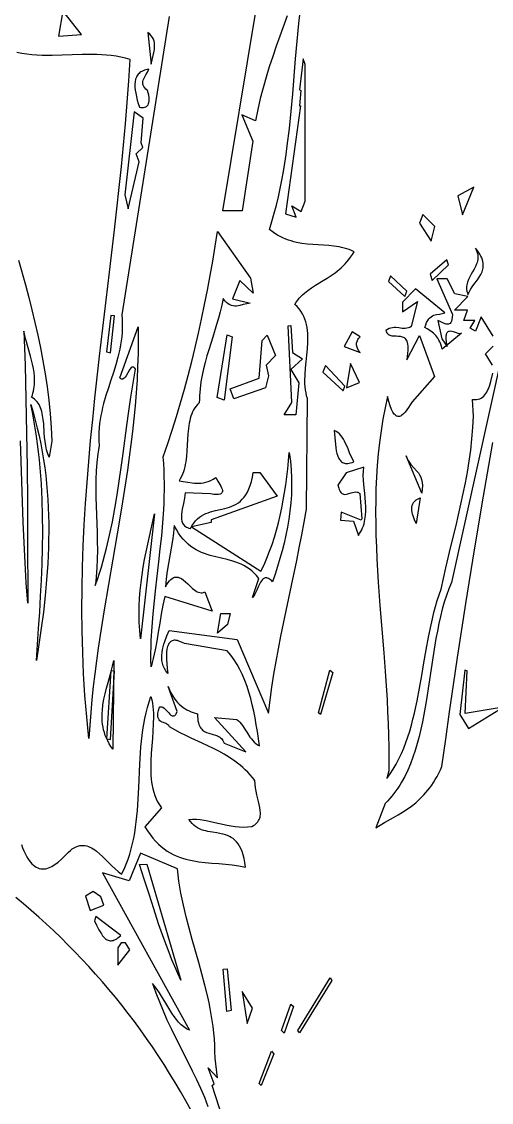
# Model space of a CAD drawing. Header units: metres. Extents: x 0 to 50, y -0.1 to 49.9.
# Drawn here: x 25.91 to 33.21, y 18.32 to 35.11 of the extents above; entities that cross this region are included whole.
import ezdxf

# ---------------------------------------------------------------- set-up
doc = ezdxf.new("R2010")
doc.units = ezdxf.units.M

msp = doc.modelspace()

# ---------------------------------------------------------------- linework, layer by layer
for points in [[(25.905257, 22.327405), (25.92453, 22.276938), (25.944175, 22.230494), (25.964182, 22.187979), (25.984543, 22.149298), (26.005248, 22.114358), (26.026288, 22.083065), (26.047655, 22.055325), (26.069339, 22.031045), (26.091331, 22.01013), (26.113623, 21.992488), (26.136204, 21.978023), (26.159067, 21.966643), (26.182201, 21.958253), (26.205599, 21.952759), (26.22925, 21.950069), (26.253146, 21.950088), (26.277278, 21.952722), (26.301637, 21.957877), (26.326213, 21.96546), (26.350998, 21.975377), (26.375982, 21.987534), (26.401157, 22.001837), (26.426514, 22.018193), (26.477734, 22.056687), (26.529572, 22.102264), (26.581954, 22.154176), (26.634808, 22.211671), (26.634808, 22.211671), (26.665976, 22.238786), (26.696453, 22.261496), (26.726274, 22.279996), (26.755473, 22.294484), (26.784087, 22.305157), (26.812149, 22.312212), (26.839695, 22.315846), (26.86676, 22.316256), (26.893379, 22.313639), (26.919586, 22.308192), (26.945416, 22.300112), (26.970906, 22.289595), (26.996088, 22.27684), (27.020999, 22.262042), (27.045674, 22.245399), (27.070146, 22.227108), (27.118626, 22.186369), (27.166719, 22.141402), (27.26286, 22.045084), (27.311467, 21.996886), (27.360806, 21.950763), (27.411154, 21.908291), (27.462793, 21.871045), (27.462793, 21.871045), (27.500182, 21.946111), (27.533663, 22.022777), (27.563479, 22.100956), (27.58987, 22.18056), (27.613077, 22.261498), (27.633343, 22.343684), (27.650908, 22.427029), (27.666014, 22.511443), (27.678903, 22.596839), (27.689815, 22.683128), (27.698993, 22.770222), (27.706678, 22.858032), (27.718532, 23.035445), (27.72731, 23.21466), (27.743363, 23.575664), (27.754501, 23.756037), (27.761693, 23.845881), (27.770288, 23.935379), (27.780529, 24.024443), (27.792656, 24.112984), (27.806911, 24.200912), (27.823535, 24.288141), (27.842771, 24.374581), (27.864858, 24.460144), (27.89004, 24.544742), (27.918556, 24.628285), (27.918556, 24.628285), (27.930543, 24.578546), (27.939983, 24.527705), (27.947088, 24.475846), (27.952066, 24.423052), (27.955127, 24.369405), (27.95648, 24.314988), (27.954906, 24.204175), (27.94902, 24.091276), (27.9405, 23.976954), (27.922269, 23.746692), (27.915915, 23.632076), (27.913637, 23.518687), (27.914552, 23.46266), (27.917115, 23.407189), (27.921536, 23.352355), (27.928026, 23.298242), (27.936793, 23.244933), (27.948047, 23.192511), (27.961999, 23.141058), (27.978857, 23.090657), (27.998832, 23.041392), (28.022133, 22.993344), (28.048971, 22.946597), (28.079554, 22.901233), (27.823545, 22.604564), (27.823545, 22.604564), (27.863831, 22.541189), (27.905047, 22.482974), (27.947155, 22.429686), (27.990116, 22.38109), (28.033894, 22.336953), (28.07845, 22.297041), (28.123746, 22.261122), (28.169746, 22.228961), (28.21641, 22.200324), (28.263702, 22.174979), (28.311583, 22.152692), (28.360015, 22.133229), (28.408962, 22.116357), (28.458384, 22.101841), (28.508244, 22.089449), (28.558505, 22.078947), (28.609129, 22.070102), (28.660078, 22.062679), (28.762798, 22.051168), (28.866364, 22.042546), (28.970474, 22.034944), (29.074824, 22.026494), (29.179114, 22.015327), (29.28304, 21.999576), (29.334772, 21.989397), (29.3863, 21.977371), (29.3863, 21.977371), (29.377125, 22.048145), (29.365376, 22.112047), (29.35119, 22.169456), (29.334707, 22.220754), (29.316067, 22.266322), (29.295409, 22.306539), (29.272873, 22.341786), (29.248598, 22.372444), (29.222723, 22.398893), (29.195387, 22.421514), (29.166731, 22.440687), (29.136894, 22.456793), (29.106014, 22.470213), (29.074232, 22.481326), (29.041687, 22.490514), (29.008518, 22.498158), (28.940866, 22.510331), (28.872393, 22.520892), (28.804212, 22.532883), (28.770581, 22.540367), (28.737441, 22.54935), (28.704932, 22.560213), (28.673193, 22.573337), (28.642364, 22.589102), (28.612585, 22.607888), (28.583994, 22.630076), (28.556731, 22.656047), (28.530936, 22.686181), (28.506747, 22.720859), (28.506747, 22.720859), (28.565567, 22.723403), (28.624447, 22.721556), (28.683439, 22.715989), (28.742595, 22.707371), (28.801968, 22.696375), (28.861611, 22.68367), (28.981915, 22.655819), (29.103925, 22.629186), (29.1657, 22.618002), (29.22806, 22.609135), (29.291056, 22.603256), (29.35474, 22.601035), (29.419165, 22.603144), (29.484383, 22.610252), (29.484383, 22.610252), (29.508715, 22.623679), (29.530221, 22.637835), (29.549037, 22.652704), (29.565297, 22.668271), (29.579138, 22.684519), (29.590695, 22.701435), (29.600103, 22.719002), (29.607497, 22.737204), (29.613014, 22.756026), (29.616788, 22.775454), (29.618954, 22.79547), (29.619649, 22.81606), (29.617164, 22.858899), (29.610416, 22.903847), (29.600489, 22.95078), (29.588465, 22.999573), (29.562459, 23.102247), (29.550644, 23.155879), (29.541064, 23.210876), (29.534804, 23.267115), (29.532945, 23.32447), (29.532945, 23.32447), (29.49611, 23.36977), (29.458661, 23.412625), (29.42063, 23.453156), (29.382048, 23.491483), (29.342947, 23.527728), (29.303357, 23.562011), (29.263312, 23.594451), (29.222841, 23.625171), (29.140751, 23.681931), (29.057338, 23.733254), (28.972855, 23.780106), (28.887552, 23.823452), (28.801682, 23.864258), (28.715496, 23.903487), (28.543184, 23.981079), (28.457561, 24.021371), (28.372628, 24.063948), (28.288638, 24.109774), (28.205843, 24.159815), (28.205843, 24.159815), (28.195508, 24.176673), (28.182027, 24.190024), (28.166089, 24.200681), (28.148383, 24.209453), (28.110424, 24.224588), (28.091548, 24.232572), (28.07366, 24.241915), (28.057448, 24.253426), (28.043602, 24.267918), (28.032811, 24.2862), (28.025763, 24.309084), (28.023147, 24.33738), (28.025652, 24.371898), (28.033968, 24.41345), (28.048782, 24.462846), (28.048782, 24.462846), (28.057807, 24.467293), (28.066854, 24.469604), (28.07592, 24.46995), (28.085, 24.468501), (28.103182, 24.460905), (28.121364, 24.448185), (28.13951, 24.43171), (28.157582, 24.412848), (28.19336, 24.373436), (28.210992, 24.355625), (28.228404, 24.3409), (28.24556, 24.330632), (28.25403, 24.327597), (28.262422, 24.326189), (28.270732, 24.326579), (28.278954, 24.328938), (28.287085, 24.333438), (28.295119, 24.34025), (28.303053, 24.349544), (28.310881, 24.361492), (28.326203, 24.394033), (28.186128, 24.784973), (28.186128, 24.784973), (28.207095, 24.733176), (28.229393, 24.685871), (28.252948, 24.642816), (28.277686, 24.603766), (28.303535, 24.568475), (28.33042, 24.5367), (28.358268, 24.508197), (28.387006, 24.482721), (28.416559, 24.460028), (28.446855, 24.439873), (28.477819, 24.422012), (28.509379, 24.406201), (28.54146, 24.392194), (28.573989, 24.379749), (28.640097, 24.358563), (28.640097, 24.358563), (28.641333, 24.318881), (28.644327, 24.282977), (28.648978, 24.250638), (28.655186, 24.22165), (28.662853, 24.195801), (28.671878, 24.172876), (28.682162, 24.152662), (28.693605, 24.134947), (28.706107, 24.119516), (28.719568, 24.106158), (28.733889, 24.094657), (28.74897, 24.084801), (28.781012, 24.069171), (28.814897, 24.05756), (28.885004, 24.039573), (28.91963, 24.029784), (28.952907, 24.017188), (28.968791, 24.009305), (28.984037, 24.00008), (28.998548, 23.9893), (29.012223, 23.976752), (29.024962, 23.962223), (29.036666, 23.9455), (29.047235, 23.926368), (29.056568, 23.904615), (29.392793, 23.770873), (28.907896, 24.304098), (29.254762, 24.272059), (29.254762, 24.272059), (29.277463, 24.252683), (29.299046, 24.2302), (29.319723, 24.205103), (29.339705, 24.177884), (29.378424, 24.119052), (29.41689, 24.057644), (29.456789, 23.997604), (29.477802, 23.969328), (29.499807, 23.942871), (29.523012, 23.918727), (29.54763, 23.897388), (29.57387, 23.879347), (29.601944, 23.865096), (29.601944, 23.865096), (29.571039, 24.083295), (29.553888, 24.190188), (29.535252, 24.295316), (29.514868, 24.398456), (29.492472, 24.499388), (29.467798, 24.597889), (29.440584, 24.693738), (29.410565, 24.786714), (29.377477, 24.876596), (29.341056, 24.963161), (29.301037, 25.046188), (29.257158, 25.125456), (29.209153, 25.200744), (29.183521, 25.236826), (29.156758, 25.271829), (29.128833, 25.305727), (29.09971, 25.338491), (28.438027, 25.450271), (28.438027, 25.450271), (28.39135, 25.474264), (28.349337, 25.490708), (28.33004, 25.496132), (28.311862, 25.499709), (28.294787, 25.501453), (28.278799, 25.501376), (28.263884, 25.499492), (28.250024, 25.495815), (28.237205, 25.490357), (28.22541, 25.483134), (28.214625, 25.474157), (28.204832, 25.463441), (28.196017, 25.450998), (28.188164, 25.436843), (28.175281, 25.403449), (28.166058, 25.363365), (28.160367, 25.316699), (28.158085, 25.263559), (28.159085, 25.204052), (28.163242, 25.138287), (28.17043, 25.06637), (28.180524, 24.988409), (28.180524, 24.988409), (28.150944, 25.026543), (28.12749, 25.065585), (28.109729, 25.10544), (28.097226, 25.146014), (28.089549, 25.187211), (28.086263, 25.228937), (28.086935, 25.271095), (28.09113, 25.313592), (28.098416, 25.356332), (28.108359, 25.39922), (28.120524, 25.442162), (28.134479, 25.485061), (28.16602, 25.570355), (28.199513, 25.654341), (29.257959, 25.516131), (29.746752, 24.371718), (29.746752, 24.371718), (29.770586, 24.57412), (29.798126, 24.774997), (29.828945, 24.974546), (29.862611, 25.172965), (29.898696, 25.370454), (29.93677, 25.56721), (30.017169, 25.959317), (30.10037, 26.350872), (30.182939, 26.743462), (30.222912, 26.940641), (30.261439, 27.138673), (30.29809, 27.337758), (30.332435, 27.538092), (30.350276, 29.257843), (30.350276, 29.257843), (30.337221, 29.301541), (30.327005, 29.346226), (30.319388, 29.391813), (30.314132, 29.438216), (30.310996, 29.485349), (30.30974, 29.533126), (30.31191, 29.630269), (30.318725, 29.728958), (30.328266, 29.828505), (30.338616, 29.928222), (30.347855, 30.027423), (30.354067, 30.125419), (30.355438, 30.173751), (30.355332, 30.221523), (30.353511, 30.268651), (30.349734, 30.315049), (30.343761, 30.360629), (30.335353, 30.405307), (30.32427, 30.448997), (30.310272, 30.491612), (30.29312, 30.533066), (30.272573, 30.573275), (30.248392, 30.612151), (30.220337, 30.649609), (30.188169, 30.685563), (30.151647, 30.719926), (30.151647, 30.719926), (30.17452, 30.753349), (30.198276, 30.784629), (30.222865, 30.81393), (30.248237, 30.841416), (30.274342, 30.86725), (30.301131, 30.891596), (30.356561, 30.936476), (30.414127, 30.977364), (30.473431, 31.015568), (30.595662, 31.089155), (30.657791, 31.127153), (30.720065, 31.167698), (30.782085, 31.212099), (30.843453, 31.261661), (30.873769, 31.288787), (30.903771, 31.317694), (30.933412, 31.348546), (30.962641, 31.381505), (30.991407, 31.416736), (31.019663, 31.454402), (31.047357, 31.494667), (31.074439, 31.537693), (31.074439, 31.537693), (31.036199, 31.555068), (30.997637, 31.570212), (30.958767, 31.583308), (30.919602, 31.594535), (30.880156, 31.604073), (30.840444, 31.612104), (30.760273, 31.624365), (30.679197, 31.632761), (30.597327, 31.638736), (30.431643, 31.649198), (30.348047, 31.656573), (30.264095, 31.667303), (30.179896, 31.682832), (30.137739, 31.692847), (30.09556, 31.704603), (30.053375, 31.71828), (30.011197, 31.73406), (29.969039, 31.752122), (29.926915, 31.772648), (29.884839, 31.795816), (29.842825, 31.821809), (29.800885, 31.850807), (29.759035, 31.882989), (29.759035, 31.882989), (29.798289, 32.008429), (29.834512, 32.134991), (29.867879, 32.262613), (29.898561, 32.391236), (29.926732, 32.5208), (29.952565, 32.651244), (29.976231, 32.782509), (29.997905, 32.914533), (30.017758, 33.047258), (30.035964, 33.180622), (30.068125, 33.449028), (30.09577, 33.71927), (30.120281, 33.990867), (30.165431, 34.536199), (30.188835, 34.808971), (30.214634, 35.081171), (30.244211, 35.352319)], [(26.54681, 35.278581), (26.48325, 34.886118), (26.841398, 34.913404), (26.54681, 35.278581)], [(30.035161, 35.199707), (29.919981, 34.886023), (29.863818, 34.728327), (29.809236, 34.569554), (29.75671, 34.40932), (29.706712, 34.247244), (29.659716, 34.082943), (29.616196, 33.916036), (29.576624, 33.74614), (29.541475, 33.572872), (29.329655, 33.663559), (29.498677, 33.256299), (29.33666, 32.17237), (29.032847, 32.17237), (29.545204, 35.268492)], [(28.198456, 35.19148), (27.463592, 30.559812), (27.463592, 30.559812), (27.469558, 30.488736), (27.47236, 30.419085), (27.472207, 30.350765), (27.469304, 30.283684), (27.463859, 30.217746), (27.45608, 30.152859), (27.446174, 30.088928), (27.434348, 30.025861), (27.420809, 29.963563), (27.405765, 29.901941), (27.37199, 29.78035), (27.334682, 29.660338), (27.295498, 29.541157), (27.256096, 29.422057), (27.218136, 29.302288), (27.183275, 29.181103), (27.167525, 29.119745), (27.153171, 29.057751), (27.140422, 28.995028), (27.129484, 28.931483), (27.120564, 28.867022), (27.11387, 28.801551), (27.10961, 28.734976), (27.10799, 28.667204), (27.109217, 28.598141), (27.113499, 28.527694), (27.113499, 28.527694), (27.102344, 28.462598), (27.09281, 28.397116), (27.078196, 28.265075), (27.068839, 28.131731), (27.063918, 27.997248), (27.062613, 27.861786), (27.064106, 27.725507), (27.072202, 27.451147), (27.081648, 27.175462), (27.084828, 27.037528), (27.085886, 26.899747), (27.084003, 26.762282), (27.078358, 26.625294), (27.068132, 26.488946), (27.061045, 26.421062), (27.052506, 26.353399), (27.052506, 26.353399), (27.0859, 26.447444), (27.117554, 26.542648), (27.147553, 26.638964), (27.175981, 26.736349), (27.202923, 26.834758), (27.228464, 26.934146), (27.27568, 27.135682), (27.318305, 27.3406), (27.357016, 27.548542), (27.392489, 27.759151), (27.425402, 27.97207), (27.456431, 28.186943), (27.486252, 28.403413), (27.544979, 28.839711), (27.575239, 29.058826), (27.606998, 29.27811), (27.640933, 29.497204), (27.67772, 29.715751), (27.67772, 29.715751), (27.668635, 29.727316), (27.659875, 29.735984), (27.651416, 29.741942), (27.643236, 29.745379), (27.635312, 29.74648), (27.627619, 29.745434), (27.620136, 29.742428), (27.61284, 29.737648), (27.598712, 29.723517), (27.585051, 29.70454), (27.558392, 29.658033), (27.531383, 29.610109), (27.517285, 29.589359), (27.502545, 29.572747), (27.486979, 29.561771), (27.478828, 29.558864), (27.470401, 29.557928), (27.461674, 29.559149), (27.452626, 29.562715), (27.443232, 29.568813), (27.433469, 29.577631), (27.719908, 30.369599), (27.719908, 30.369599), (27.721016, 30.162998), (27.718158, 29.957474), (27.711569, 29.752963), (27.701485, 29.5494), (27.68814, 29.346723), (27.67177, 29.144866), (27.652611, 28.943766), (27.630897, 28.74336), (27.606865, 28.543582), (27.58075, 28.34437), (27.552786, 28.14566), (27.52321, 27.947386), (27.460162, 27.551896), (27.393489, 27.157388), (27.256797, 26.369273), (27.190545, 25.974643), (27.1282, 25.578949), (27.099081, 25.380544), (27.071645, 25.181681), (27.046128, 24.982296), (27.022763, 24.782326), (27.001788, 24.581706), (26.983438, 24.380373), (26.967947, 24.178262), (26.955551, 23.97531), (26.955551, 23.97531), (26.937276, 24.143642), (26.920801, 24.311682), (26.906083, 24.479439), (26.893078, 24.646921), (26.881742, 24.814138), (26.872032, 24.981098), (26.863904, 25.14781), (26.857313, 25.314282), (26.848571, 25.646544), (26.845457, 25.977951), (26.84762, 26.308575), (26.854711, 26.638485), (26.86638, 26.967751), (26.882276, 27.296441), (26.902051, 27.624627), (26.925354, 27.952378), (26.951836, 28.279763), (26.981146, 28.606852), (27.012935, 28.933714), (27.046852, 29.26042), (27.082549, 29.587039), (27.119675, 29.913641), (27.196814, 30.567072), (27.275472, 31.22127), (27.35285, 31.876793), (27.390184, 32.205226), (27.426148, 32.534198), (27.460393, 32.863781), (27.492568, 33.194043), (27.522324, 33.525054), (27.549311, 33.856885), (27.573179, 34.189604), (27.593579, 34.523281), (27.593579, 34.523281), (27.521548, 34.543832), (27.44887, 34.560608), (27.37558, 34.573944), (27.301711, 34.584172), (27.227298, 34.591626), (27.152374, 34.59664), (27.076974, 34.599546), (27.001133, 34.600679), (26.848262, 34.598956), (26.694034, 34.594139), (26.538723, 34.588894), (26.382602, 34.58589), (26.304324, 34.586061), (26.225946, 34.587792), (26.147502, 34.591417), (26.069027, 34.597269), (25.990555, 34.605682), (25.91212, 34.616988), (25.833756, 34.631521)], [(27.869657, 34.940198), (27.919306, 34.452885), (27.919306, 34.452885), (27.954354, 34.587575), (27.9681, 34.653878), (27.972614, 34.686389), (27.975015, 34.718328), (27.9749, 34.749586), (27.971863, 34.780054), (27.965502, 34.809624), (27.95541, 34.838188), (27.941184, 34.865635), (27.922419, 34.891859), (27.898712, 34.916749), (27.869657, 34.940198)], [(30.283517, 34.536246), (30.225039, 34.051574), (30.248635, 34.042927), (30.228389, 33.803775), (30.242834, 33.803323), (30.009848, 32.127335), (30.172797, 32.073868), (30.107076, 32.250307), (30.252928, 32.161193), (30.312542, 32.321236), (30.312542, 34.44596), (30.283517, 34.536246)], [(27.884318, 34.37095), (27.884318, 34.37095), (27.859629, 34.366942), (27.836655, 34.361748), (27.815357, 34.355392), (27.795691, 34.347901), (27.777618, 34.339301), (27.761095, 34.329616), (27.746081, 34.318871), (27.732535, 34.307094), (27.720414, 34.294308), (27.709678, 34.280539), (27.700286, 34.265813), (27.692195, 34.250155), (27.679752, 34.216145), (27.672018, 34.178713), (27.668661, 34.138062), (27.66935, 34.094396), (27.673754, 34.047919), (27.681539, 33.998832), (27.692375, 33.947341), (27.705931, 33.893649), (27.721873, 33.837959), (27.739872, 33.780474), (27.739872, 33.780474), (27.762735, 33.777381), (27.783994, 33.7764), (27.803565, 33.777637), (27.821363, 33.781197), (27.837302, 33.787185), (27.851298, 33.795705), (27.863266, 33.806864), (27.873121, 33.820765), (27.880779, 33.837513), (27.886154, 33.857214), (27.889162, 33.879972), (27.889717, 33.905893), (27.887736, 33.935081), (27.883133, 33.967641), (27.875823, 34.003678), (27.865722, 34.043297), (27.865722, 34.043297), (27.840771, 34.063012), (27.821507, 34.082808), (27.807457, 34.102692), (27.79815, 34.122665), (27.793112, 34.142734), (27.791871, 34.162902), (27.793955, 34.183173), (27.798889, 34.203552), (27.806204, 34.224042), (27.815424, 34.244648), (27.837694, 34.286224), (27.861919, 34.328314), (27.884318, 34.37095)], [(27.657522, 33.708454), (27.510665, 32.422365), (27.562555, 32.202008), (27.735419, 32.93336), (27.689732, 33.056013), (27.793517, 33.156319), (27.765585, 33.231307), (27.797997, 33.614173), (27.657522, 33.708454)], [(32.932973, 32.538282), (32.68719, 32.407925), (32.757462, 32.109507), (32.932973, 32.538282)], [(32.142124, 32.117413), (32.091657, 31.981929), (32.271576, 31.699899), (32.326017, 31.931086), (32.142124, 32.117413)], [(28.950386, 31.853119), (29.463234, 31.125568), (29.508323, 30.894233), (29.296962, 31.09269), (29.184198, 30.806526), (29.457287, 30.73821), (29.457287, 30.73821), (29.431479, 30.734633), (29.405501, 30.729265), (29.353138, 30.71562), (29.300409, 30.702214), (29.273973, 30.697143), (29.247523, 30.693984), (29.221086, 30.693353), (29.194689, 30.695867), (29.168358, 30.702144), (29.142118, 30.712801), (29.115996, 30.728455), (29.090019, 30.749723), (29.064212, 30.777223), (29.038602, 30.811572), (29.038602, 30.811572), (29.017814, 30.707268), (28.993742, 30.605082), (28.967025, 30.504643), (28.938302, 30.405578), (28.877389, 30.210086), (28.81611, 30.015634), (28.786929, 29.917869), (28.759571, 29.819249), (28.734674, 29.719404), (28.712878, 29.617961), (28.69482, 29.514548), (28.681138, 29.408795), (28.672472, 29.30033), (28.670218, 29.244963), (28.669458, 29.18878), (28.669458, 29.18878), (28.643319, 29.165727), (28.619961, 29.140407), (28.59921, 29.112952), (28.580895, 29.083491), (28.564841, 29.052158), (28.550875, 29.019083), (28.538825, 28.984398), (28.528517, 28.948234), (28.519779, 28.910723), (28.512437, 28.871995), (28.501249, 28.791417), (28.493569, 28.707551), (28.488013, 28.621448), (28.477732, 28.446737), (28.470238, 28.360231), (28.459328, 28.275693), (28.45216, 28.23449), (28.443619, 28.194174), (28.433532, 28.154874), (28.421726, 28.116724), (28.408027, 28.079854), (28.392264, 28.044396), (28.374261, 28.01048), (28.353847, 27.978239), (28.353847, 27.978239), (28.420796, 27.968346), (28.488613, 27.956393), (28.557482, 27.945802), (28.592369, 27.942087), (28.627587, 27.939996), (28.66316, 27.939958), (28.699111, 27.9424), (28.735462, 27.94775), (28.772238, 27.956436), (28.80946, 27.968885), (28.847151, 27.985527), (28.885336, 28.006788), (28.924035, 28.033096), (28.924035, 28.033096), (28.958387, 27.976082), (28.99062, 27.92117), (29.004285, 27.895276), (29.015432, 27.870837), (29.023398, 27.848161), (29.02752, 27.827558), (29.027135, 27.809338), (29.025045, 27.801218), (29.02158, 27.79381), (29.016657, 27.787153), (29.010193, 27.781284), (29.002105, 27.776244), (28.99231, 27.77207), (28.967269, 27.766476), (28.934407, 27.764813), (28.893061, 27.76739), (28.842568, 27.774517), (28.447668, 27.793578), (28.447668, 27.793578), (28.445219, 27.753002), (28.439808, 27.711231), (28.423509, 27.625794), (28.405585, 27.540645), (28.398144, 27.499236), (28.392852, 27.459166), (28.390562, 27.420859), (28.392124, 27.384736), (28.398391, 27.351221), (28.403555, 27.335574), (28.410215, 27.320737), (28.418477, 27.306762), (28.428448, 27.293704), (28.440233, 27.281615), (28.45394, 27.270547), (28.469676, 27.260553), (28.487545, 27.251687), (28.507656, 27.244001), (28.530114, 27.237547), (28.530114, 27.237547), (28.555062, 27.282223), (28.581852, 27.321596), (28.610334, 27.356084), (28.64036, 27.386104), (28.671784, 27.412074), (28.704457, 27.434412), (28.73823, 27.453535), (28.772956, 27.469861), (28.808487, 27.483807), (28.844675, 27.495792), (28.918429, 27.515546), (28.993033, 27.532465), (29.067305, 27.54989), (29.103946, 27.559836), (29.14006, 27.571161), (29.175498, 27.584283), (29.210113, 27.59962), (29.243757, 27.617589), (29.276282, 27.638609), (29.307539, 27.663095), (29.337381, 27.691467), (29.365659, 27.724142), (29.392227, 27.761537), (29.416934, 27.80407), (29.439635, 27.85216), (29.46018, 27.906222), (29.478422, 27.966676), (29.494212, 28.033938), (29.507403, 28.108427), (29.608592, 28.110428), (29.876628, 27.739567), (28.852086, 27.371211), (28.854738, 27.333276), (28.545712, 27.265398), (29.626185, 26.575222), (29.626185, 26.575222), (29.674907, 26.675871), (29.72009, 26.778884), (29.761891, 26.884169), (29.800464, 26.991635), (29.835962, 27.10119), (29.86854, 27.212742), (29.898353, 27.326201), (29.925554, 27.441475), (29.950299, 27.558472), (29.972742, 27.677101), (29.993037, 27.79727), (30.011338, 27.918889), (30.0278, 28.041865), (30.042578, 28.166108), (30.055825, 28.291525), (30.067696, 28.418026), (30.067696, 28.418026), (30.085079, 28.284183), (30.096718, 28.151731), (30.102879, 28.020613), (30.103829, 27.890771), (30.099833, 27.762148), (30.091158, 27.634689), (30.07807, 27.508334), (30.060834, 27.383028), (30.039717, 27.258712), (30.014985, 27.135331), (29.986904, 27.012827), (29.95574, 26.891143), (29.921759, 26.770221), (29.885227, 26.650005), (29.846411, 26.530438), (29.805576, 26.411462), (29.805576, 26.411462), (29.788731, 26.428115), (29.772785, 26.441842), (29.757693, 26.452779), (29.743412, 26.461062), (29.729899, 26.466826), (29.717111, 26.470208), (29.705003, 26.471343), (29.693533, 26.470368), (29.682657, 26.467419), (29.672332, 26.462631), (29.662514, 26.45614), (29.653159, 26.448082), (29.635668, 26.427811), (29.619512, 26.402904), (29.604342, 26.374448), (29.589811, 26.343532), (29.561279, 26.278668), (29.546582, 26.246895), (29.531136, 26.217011), (29.514592, 26.190104), (29.496603, 26.167261), (29.594391, 26.464051), (29.594391, 26.464051), (29.558361, 26.507556), (29.521178, 26.546404), (29.482927, 26.580944), (29.443688, 26.611529), (29.403545, 26.638508), (29.362581, 26.662233), (29.320877, 26.683053), (29.278516, 26.70132), (29.235581, 26.717384), (29.192154, 26.731596), (29.104156, 26.755866), (28.92589, 26.797612), (28.836944, 26.820699), (28.792806, 26.834023), (28.749001, 26.849002), (28.705613, 26.865986), (28.662724, 26.885327), (28.620416, 26.907374), (28.578771, 26.932478), (28.537873, 26.960991), (28.497804, 26.993263), (28.458646, 27.029644), (28.420482, 27.070485), (28.383394, 27.116137), (28.347466, 27.166951), (28.312779, 27.223277), (28.279416, 27.285466), (28.279416, 27.285466), (28.27515, 27.226291), (28.269176, 27.167333), (28.253075, 27.049828), (28.233067, 26.932459), (28.211107, 26.814739), (28.189147, 26.696176), (28.169142, 26.576282), (28.153046, 26.454567), (28.147074, 26.392874), (28.142813, 26.330542), (28.142813, 26.330542), (28.163979, 26.367654), (28.184834, 26.398979), (28.205395, 26.424841), (28.225681, 26.445562), (28.245708, 26.461466), (28.265496, 26.472877), (28.285061, 26.480118), (28.304423, 26.483513), (28.323599, 26.483385), (28.342607, 26.480057), (28.361465, 26.473853), (28.380191, 26.465097), (28.398803, 26.454112), (28.417319, 26.441222), (28.454135, 26.411018), (28.490782, 26.377073), (28.527405, 26.341976), (28.564148, 26.308314), (28.601154, 26.278675), (28.619801, 26.266173), (28.638567, 26.255647), (28.657471, 26.24742), (28.676531, 26.241817), (28.695765, 26.23916), (28.71519, 26.239773), (28.734825, 26.24398), (28.754687, 26.252104), (28.866591, 25.955188), (28.132839, 26.183808), (28.132839, 26.183808), (28.102813, 26.046736), (28.077164, 25.907992), (28.054171, 25.768489), (28.032114, 25.629137), (28.009272, 25.490848), (27.983926, 25.354533), (27.969776, 25.287401), (27.954355, 25.221104), (27.937447, 25.155756), (27.918839, 25.091472), (27.918839, 25.091472), (27.917375, 25.195344), (27.917766, 25.298846), (27.919873, 25.402004), (27.923558, 25.504841), (27.935113, 25.709651), (27.951326, 25.913469), (27.971095, 26.116489), (27.993315, 26.318905), (28.040701, 26.722699), (28.063659, 26.924464), (28.084656, 27.126401), (28.102588, 27.328702), (28.116354, 27.531561), (28.121329, 27.633261), (28.124849, 27.735172), (28.126775, 27.83732), (28.126969, 27.939729), (28.125295, 28.042423), (28.121613, 28.145425), (28.115786, 28.248761), (28.107676, 28.352455), (28.107676, 28.352455), (28.178583, 28.558778), (28.246918, 28.766852), (28.312712, 28.976659), (28.375995, 29.188179), (28.436796, 29.401393), (28.495146, 29.616282), (28.551075, 29.832828), (28.604611, 30.05101), (28.655786, 30.270811), (28.704628, 30.49221), (28.751169, 30.71519), (28.795437, 30.93973), (28.837463, 31.165812), (28.877277, 31.393417), (28.914908, 31.622526), (28.950386, 31.853119)], [(32.960352, 31.594493), (32.960352, 31.594493), (32.973031, 31.565989), (32.982768, 31.538538), (32.989752, 31.512074), (32.99417, 31.486527), (32.996213, 31.46183), (32.996068, 31.437917), (32.993925, 31.414719), (32.989971, 31.392169), (32.984396, 31.370199), (32.977389, 31.348743), (32.959831, 31.307097), (32.938806, 31.266693), (32.915824, 31.226989), (32.892396, 31.187445), (32.870029, 31.14752), (32.850234, 31.106675), (32.834521, 31.06437), (32.828666, 31.0425), (32.824398, 31.020063), (32.821905, 30.99699), (32.821375, 30.973215), (32.822999, 30.948668), (32.826963, 30.923284), (32.833457, 30.896994), (32.842669, 30.869732), (32.842669, 30.869732), (32.860372, 30.911325), (32.88277, 30.951238), (32.908562, 30.989936), (32.936446, 31.027885), (32.993284, 31.103401), (33.019633, 31.1419), (33.042867, 31.181514), (33.061683, 31.222709), (33.069028, 31.244045), (33.07478, 31.265951), (33.078777, 31.288485), (33.080856, 31.311706), (33.080854, 31.335672), (33.078609, 31.360441), (33.073958, 31.386071), (33.066737, 31.412621), (33.056785, 31.440149), (33.043938, 31.468712), (33.028034, 31.49837), (33.00891, 31.529181), (32.986404, 31.561202), (32.960352, 31.594493)], [(25.86032, 31.406993), (25.967179, 31.022263), (26.018581, 30.828769), (26.068121, 30.634282), (26.115416, 30.438619), (26.160084, 30.241599), (26.201742, 30.043042), (26.240007, 29.842766), (26.274497, 29.640589), (26.304829, 29.43633), (26.330621, 29.229809), (26.35149, 29.020843), (26.367053, 28.809251), (26.372725, 28.702414), (26.376928, 28.594853), (26.338476, 28.345863), (26.338476, 28.345863), (26.325673, 28.372416), (26.31447, 28.400275), (26.304733, 28.429325), (26.296331, 28.459451), (26.282999, 28.522478), (26.273412, 28.588441), (26.266506, 28.656424), (26.261222, 28.725514), (26.251267, 28.863354), (26.244474, 28.930275), (26.235054, 28.994644), (26.221945, 29.055546), (26.213676, 29.084411), (26.204087, 29.112066), (26.193044, 29.138397), (26.180416, 29.16329), (26.166069, 29.18663), (26.149872, 29.208303), (26.13169, 29.228195), (26.111392, 29.246191), (26.088844, 29.262176), (26.063914, 29.276038), (26.063914, 29.276038), (26.075538, 29.308629), (26.08538, 29.341126), (26.093519, 29.373537), (26.100034, 29.405866), (26.108508, 29.470307), (26.111428, 29.534497), (26.109426, 29.598487), (26.10313, 29.662325), (26.09317, 29.72606), (26.080175, 29.789742), (26.064773, 29.853419), (26.047595, 29.917142), (26.010427, 30.044919), (25.973705, 30.173465), (25.957084, 30.23815), (25.942462, 30.303175), (25.942462, 30.303175), (25.961577, 29.77594), (25.975989, 29.248473), (25.986411, 28.72076), (25.99356, 28.192784), (25.998151, 27.664533), (26.000898, 27.135991), (26.003726, 26.077973), (26.003726, 26.077973), (25.981331, 26.3922), (25.962948, 26.707046), (25.947738, 27.022389), (25.934864, 27.338109), (25.91277, 27.970195), (25.889959, 28.602334)], [(32.288873, 31.089323), (32.540201, 31.334841), (32.514588, 31.409558), (32.254664, 31.190161), (32.288873, 31.089323)], [(32.360736, 31.116774), (32.60236, 30.564618), (32.60236, 30.564618), (32.599643, 30.521937), (32.594458, 30.487268), (32.587003, 30.459939), (32.577476, 30.439282), (32.566075, 30.424626), (32.552999, 30.415302), (32.538445, 30.410639), (32.522613, 30.409969), (32.5057, 30.412621), (32.487904, 30.417926), (32.450458, 30.433813), (32.41186, 30.452271), (32.373697, 30.467944), (32.435214, 30.182326), (32.520811, 30.063231), (32.520811, 30.063231), (32.509921, 30.132244), (32.505199, 30.187577), (32.506031, 30.230562), (32.508338, 30.247839), (32.511802, 30.262528), (32.516349, 30.274795), (32.5219, 30.284807), (32.528379, 30.292729), (32.535709, 30.298728), (32.543814, 30.302971), (32.552616, 30.305623), (32.572007, 30.306823), (32.593267, 30.303656), (32.615783, 30.297456), (32.662125, 30.281272), (32.684723, 30.273951), (32.70612, 30.268917), (32.725702, 30.267501), (32.734621, 30.268566), (32.742856, 30.271034), (32.443759, 30.021449), (32.443759, 30.021449), (32.432975, 30.063702), (32.420772, 30.101581), (32.407281, 30.135425), (32.392634, 30.165573), (32.376962, 30.192365), (32.360396, 30.21614), (32.343068, 30.237236), (32.325109, 30.255992), (32.30665, 30.272747), (32.287823, 30.287841), (32.249588, 30.314401), (32.211456, 30.338382), (32.174475, 30.362497), (32.174475, 30.362497), (32.187098, 30.40392), (32.201417, 30.439093), (32.21726, 30.468573), (32.234459, 30.492915), (32.252842, 30.512675), (32.272238, 30.52841), (32.292478, 30.540675), (32.313392, 30.550028), (32.334808, 30.557024), (32.356556, 30.562219), (32.400368, 30.569431), (32.443464, 30.576115), (32.464318, 30.580649), (32.484482, 30.586719), (32.030558, 30.96194), (31.824847, 30.751619), (31.824847, 30.604119), (32.060377, 30.762026), (31.960945, 30.376836), (31.960945, 30.376836), (31.939204, 30.363039), (31.916759, 30.353714), (31.893678, 30.348183), (31.870028, 30.345766), (31.845876, 30.345782), (31.821291, 30.347554), (31.771087, 30.353644), (31.719956, 30.358598), (31.694211, 30.358952), (31.668437, 30.356983), (31.6427, 30.352012), (31.617069, 30.343361), (31.59161, 30.330348), (31.566391, 30.312296), (31.566391, 30.312296), (31.573751, 30.293754), (31.582622, 30.278234), (31.592871, 30.26546), (31.604367, 30.255161), (31.616976, 30.247062), (31.630565, 30.240889), (31.645002, 30.23637), (31.660154, 30.23323), (31.692072, 30.229994), (31.725257, 30.228992), (31.758647, 30.228037), (31.79118, 30.224938), (31.806794, 30.221902), (31.821795, 30.217509), (31.836051, 30.211485), (31.849429, 30.203559), (31.861796, 30.193455), (31.873021, 30.1809), (31.882969, 30.16562), (31.891508, 30.147343), (31.898506, 30.125794), (31.903829, 30.1007), (31.907346, 30.071787), (31.908922, 30.038782), (31.908426, 30.001411), (31.905725, 29.9594), (31.900686, 29.912477), (31.893177, 29.860366), (32.091828, 30.233691), (32.324716, 29.59719), (31.973868, 29.206161), (31.973868, 29.206161), (31.946974, 29.159924), (31.920408, 29.117431), (31.894189, 29.079353), (31.868334, 29.04636), (31.842863, 29.019121), (31.817793, 28.998309), (31.805414, 28.990521), (31.793143, 28.984592), (31.780981, 28.980604), (31.76893, 28.978641), (31.756994, 28.978788), (31.745174, 28.981128), (31.733472, 28.985744), (31.721892, 28.992721), (31.710434, 29.002142), (31.699102, 29.014092), (31.687897, 29.028653), (31.676823, 29.04591), (31.655073, 29.088847), (31.63387, 29.143573), (31.613232, 29.210757), (31.593178, 29.291071), (31.593178, 29.291071), (31.554453, 29.112835), (31.520941, 28.934254), (31.492373, 28.755341), (31.468484, 28.576107), (31.449004, 28.396564), (31.433668, 28.216725), (31.422207, 28.036602), (31.414355, 27.856206), (31.409845, 27.67555), (31.408408, 27.494646), (31.409779, 27.313506), (31.413689, 27.132142), (31.419871, 26.950565), (31.428059, 26.76879), (31.437985, 26.586826), (31.449381, 26.404686), (31.475516, 26.039929), (31.504328, 25.674614), (31.533676, 25.308837), (31.561425, 24.942696), (31.585436, 24.576287), (31.595371, 24.393012), (31.60357, 24.209707), (31.609765, 24.026383), (31.61369, 23.843052), (31.615077, 23.659726), (31.613658, 23.476419), (31.582271, 23.353683), (31.582271, 23.353683), (31.634441, 23.426045), (31.682982, 23.501148), (31.728089, 23.578845), (31.769958, 23.658989), (31.808786, 23.741431), (31.84477, 23.826025), (31.878105, 23.912622), (31.908987, 24.001075), (31.937614, 24.091236), (31.964182, 24.182956), (31.988886, 24.27609), (32.011924, 24.370488), (32.03349, 24.466003), (32.053783, 24.562488), (32.091332, 24.757774), (32.126139, 24.955165), (32.159777, 25.153479), (32.193815, 25.351535), (32.229825, 25.54815), (32.269377, 25.742142), (32.290972, 25.837786), (32.314041, 25.932331), (32.338781, 26.02563), (32.365389, 26.117534), (32.394059, 26.207897), (32.42499, 26.29657), (32.42499, 26.29657), (32.461299, 26.462959), (32.499281, 26.628374), (32.578286, 26.95729), (32.65805, 27.285333), (32.696979, 27.449657), (32.734615, 27.614518), (32.770463, 27.780168), (32.804027, 27.94686), (32.834814, 28.114844), (32.862328, 28.284373), (32.886076, 28.455699), (32.905563, 28.629074), (32.920294, 28.804749), (32.929775, 28.982976), (32.912098, 29.244266), (32.912098, 29.244266), (32.94486, 29.241519), (32.974927, 29.242429), (33.002449, 29.246792), (33.027579, 29.254403), (33.050467, 29.265054), (33.071264, 29.278541), (33.090122, 29.294658), (33.107191, 29.313199), (33.122623, 29.333958), (33.136569, 29.356731), (33.14918, 29.38131), (33.160607, 29.407491), (33.180514, 29.463835), (33.197499, 29.524116), (33.227539, 29.649909)], [(31.608117, 31.07361), (31.864144, 30.841387), (31.89312, 30.922362), (31.639419, 31.161417), (31.608117, 31.07361)], [(33.236331, 30.223578), (33.047247, 30.528151), (32.958677, 30.303384), (32.878023, 30.350154), (32.950673, 30.467177), (32.777598, 30.467177), (32.838091, 30.629576), (32.634738, 30.629576), (32.840179, 30.839621), (32.637127, 30.884222), (32.519272, 31.116774), (32.360736, 31.116774)], [(27.292215, 30.547088), (27.226817, 29.9832), (27.289188, 29.965247), (27.35282, 30.544248), (27.292215, 30.547088)], [(30.092646, 30.391125), (30.118652, 29.969643), (30.272889, 29.875406), (30.088838, 29.70696), (30.217396, 29.49988), (30.167713, 29.005583), (29.989917, 29.005583), (30.107053, 29.194264), (30.048537, 30.384452), (30.092646, 30.391125)], [(29.178277, 30.215505), (29.056655, 29.231613), (28.944396, 29.273769), (29.104411, 30.244407), (29.178277, 30.215505)], [(29.725766, 30.241875), (29.85107, 29.923887), (29.706755, 29.776338), (29.743923, 29.610035), (29.699701, 29.422242), (29.2074, 29.252296), (29.148888, 29.409379), (29.601124, 29.57261), (29.648103, 30.159981), (29.725766, 30.241875)], [(31.044301, 30.293157), (30.918112, 30.063667), (31.168259, 29.971863), (31.168259, 29.971863), (31.143859, 30.004979), (31.126424, 30.03735), (31.120317, 30.053261), (31.115949, 30.068992), (31.11332, 30.084546), (31.112429, 30.099923), (31.113274, 30.115126), (31.115857, 30.130158), (31.120175, 30.14502), (31.126227, 30.159713), (31.134015, 30.174241), (31.143535, 30.188606), (31.167775, 30.216851), (31.044301, 30.293157)], [(33.221788, 29.776045), (33.113456, 29.950544), (33.236331, 30.069298)], [(33.37328, 29.950663), (32.585647, 26.402146), (32.585647, 26.402146), (32.54516, 26.301654), (32.508283, 26.198246), (32.47471, 26.09217), (32.444133, 25.983672), (32.416244, 25.873), (32.390736, 25.760401), (32.367302, 25.646123), (32.345634, 25.530412), (32.306368, 25.295683), (32.270479, 25.058192), (32.235507, 24.819917), (32.198994, 24.582837), (32.179391, 24.465362), (32.15848, 24.348928), (32.135955, 24.233782), (32.111507, 24.120171), (32.08483, 24.008341), (32.055616, 23.898542), (32.023557, 23.791018), (31.988346, 23.686019), (31.949677, 23.583791), (31.907241, 23.484582), (31.860731, 23.388638), (31.809839, 23.296207), (31.782654, 23.251386), (31.754259, 23.207537), (31.724615, 23.164689), (31.693683, 23.122874), (31.661425, 23.082122), (31.627803, 23.042466), (31.592779, 23.003934), (31.556313, 22.96656), (31.409828, 22.588841), (31.409828, 22.588841), (31.478567, 22.630451), (31.548067, 22.670519), (31.688188, 22.749415), (31.758231, 22.789934), (31.827877, 22.832296), (31.896836, 22.877348), (31.96482, 22.925934), (32.031538, 22.978902), (32.096702, 23.037098), (32.12861, 23.068421), (32.160022, 23.101368), (32.1909, 23.136045), (32.221208, 23.172558), (32.250911, 23.211013), (32.279973, 23.251515), (32.308356, 23.29417), (32.336026, 23.339084), (32.362945, 23.386363), (32.389077, 23.436112), (32.414387, 23.488438), (32.438839, 23.543445), (32.438839, 23.543445), (32.497055, 23.96753), (32.556885, 24.390525), (32.618259, 24.812487), (32.681105, 25.233473), (32.810935, 26.072743), (32.945811, 26.908786), (33.08517, 27.742056), (33.228447, 28.573005)], [(30.590512, 29.668549), (30.904156, 29.374723), (30.931977, 29.446918), (30.628802, 29.769979), (30.590512, 29.668549)], [(31.018917, 29.798928), (30.95799, 29.422726), (31.15907, 29.507221), (31.018917, 29.798928)], [(26.050911, 29.166195), (26.050911, 29.166195), (26.087739, 29.044072), (26.121639, 28.921757), (26.152686, 28.799254), (26.180952, 28.676568), (26.20651, 28.553705), (26.229433, 28.430668), (26.249794, 28.307462), (26.267666, 28.184093), (26.283121, 28.060565), (26.296233, 27.936883), (26.307074, 27.813052), (26.315718, 27.689076), (26.322237, 27.56496), (26.326704, 27.44071), (26.329192, 27.316329), (26.329775, 27.191823), (26.328524, 27.067197), (26.325513, 26.942455), (26.320814, 26.817602), (26.314502, 26.692643), (26.297325, 26.442425), (26.274566, 26.191841), (26.246807, 25.940927), (26.214632, 25.689724), (26.178624, 25.438268), (26.139367, 25.186599), (26.139367, 25.186599), (26.173545, 25.687022), (26.189629, 25.937168), (26.204256, 26.187218), (26.216833, 26.437133), (26.22677, 26.686875), (26.233476, 26.936404), (26.236359, 27.185682), (26.23483, 27.434669), (26.228296, 27.683328), (26.222968, 27.807522), (26.216168, 27.931619), (26.20782, 28.055614), (26.197853, 28.179503), (26.186191, 28.30328), (26.172761, 28.426942), (26.157489, 28.550482), (26.1403, 28.673896), (26.121123, 28.797179), (26.099881, 28.920327), (26.076502, 29.043334), (26.050911, 29.166195)], [(30.765431, 28.760692), (30.765431, 28.760692), (30.7733, 28.651567), (30.782801, 28.545071), (30.789255, 28.494568), (30.797428, 28.446832), (30.807755, 28.402568), (30.820674, 28.362478), (30.836622, 28.327266), (30.845868, 28.31171), (30.856035, 28.297636), (30.867177, 28.285134), (30.879349, 28.274291), (30.892606, 28.265196), (30.907003, 28.257935), (30.922593, 28.252598), (30.939432, 28.249271), (30.957573, 28.248043), (30.977072, 28.249002), (30.997984, 28.252236), (31.020362, 28.257833), (31.044262, 28.26588), (31.069737, 28.276466), (31.069737, 28.276466), (31.052568, 28.309709), (31.036252, 28.344328), (31.005238, 28.41617), (30.974809, 28.488956), (30.94308, 28.559646), (30.926138, 28.593257), (30.908164, 28.625203), (30.888921, 28.655108), (30.868174, 28.682589), (30.845688, 28.707268), (30.821225, 28.728764), (30.794552, 28.746699), (30.765431, 28.760692)], [(31.882827, 28.364927), (31.882827, 28.364927), (31.896489, 28.326956), (31.913654, 28.293024), (31.933615, 28.26232), (31.955665, 28.234034), (32.0032, 28.18147), (32.050599, 28.128844), (32.07248, 28.100481), (32.092204, 28.06967), (32.109065, 28.035599), (32.122354, 27.997459), (32.131365, 27.954437), (32.13539, 27.905723), (32.133722, 27.850506), (32.125652, 27.787976), (31.882827, 28.364927)], [(30.822658, 27.910813), (30.822658, 27.910813), (30.835637, 27.862369), (30.843027, 27.842624), (30.850973, 27.825637), (30.859442, 27.811239), (30.868401, 27.799259), (30.877817, 27.789528), (30.887656, 27.781877), (30.897886, 27.776136), (30.908473, 27.772134), (30.930586, 27.768674), (30.953732, 27.770138), (30.977643, 27.77517), (31.026707, 27.790507), (31.05133, 27.798098), (31.075658, 27.803827), (31.099429, 27.806338), (31.122376, 27.804273), (31.133458, 27.8011), (31.144235, 27.796275), (31.154673, 27.789627), (31.16474, 27.780986), (31.195047, 27.390237), (31.182325, 27.369745), (30.871677, 27.493016), (30.863843, 27.368233), (31.065595, 27.350461), (31.140455, 27.131394), (31.140455, 27.131394), (31.160439, 27.160329), (31.178144, 27.189821), (31.193686, 27.219842), (31.207181, 27.250363), (31.218744, 27.281357), (31.22849, 27.312795), (31.236536, 27.344648), (31.242997, 27.376889), (31.251625, 27.44242), (31.255298, 27.509161), (31.254942, 27.576885), (31.251479, 27.645366), (31.245834, 27.714377), (31.238932, 27.783692), (31.225053, 27.922327), (31.219925, 27.991194), (31.217235, 28.059459), (31.21791, 28.126895), (31.222873, 28.193276), (30.951595, 28.102404), (30.822658, 27.910813)], [(32.101024, 27.716141), (32.038224, 27.315338), (32.038224, 27.315338), (32.012997, 27.375426), (31.991402, 27.434563), (31.982875, 27.463477), (31.976347, 27.491798), (31.972182, 27.519404), (31.970743, 27.546179), (31.972394, 27.572002), (31.977499, 27.596755), (31.986422, 27.620319), (31.999525, 27.642575), (32.017173, 27.663405), (32.03973, 27.682688), (32.067559, 27.700306), (32.101024, 27.716141)], [(27.974384, 27.46819), (27.755561, 25.524715), (27.755561, 25.524715), (27.743296, 25.653028), (27.73614, 25.779989), (27.733741, 25.905694), (27.735744, 26.030235), (27.741795, 26.153706), (27.751541, 26.276203), (27.764628, 26.397818), (27.780703, 26.518645), (27.79941, 26.638779), (27.820398, 26.758314), (27.843311, 26.877342), (27.867797, 26.995959), (27.920069, 27.232334), (27.974384, 27.46819)], [(29.006006, 25.919995), (29.149632, 25.919995), (29.109267, 25.74858), (28.949461, 25.614111), (29.006006, 25.919995)], [(27.339223, 25.18843), (27.323406, 23.808273), (27.323406, 23.808273), (27.2943, 23.851459), (27.268449, 23.894641), (27.245718, 23.93782), (27.225972, 23.980996), (27.209077, 24.024169), (27.194898, 24.067338), (27.183302, 24.110504), (27.174153, 24.153667), (27.167318, 24.196826), (27.16266, 24.239981), (27.160048, 24.283134), (27.159344, 24.326282), (27.160416, 24.369427), (27.163129, 24.412568), (27.172938, 24.498839), (27.187697, 24.585095), (27.20633, 24.671335), (27.22776, 24.757559), (27.250912, 24.843768), (27.298078, 25.016134), (27.319941, 25.102291), (27.339223, 25.18843)], [(27.295819, 25.025441), (27.225959, 23.973196), (27.288484, 23.963038), (27.354024, 25.024287), (27.295819, 25.025441)], [(30.745401, 25.00387), (30.549897, 24.349516), (30.520419, 24.372928), (30.696615, 25.039964), (30.745401, 25.00387)], [(32.795025, 25.037842), (32.718163, 24.35114), (32.85357, 24.133029), (33.39005, 24.462436), (32.8003, 24.364381), (32.830983, 25.027047), (32.795025, 25.037842)], [(29.084079, 17.91592), (28.867799, 18.584093), (28.902657, 18.613594), (28.808493, 18.862777), (28.951468, 18.705405), (28.913722, 19.011852), (28.913722, 19.011852), (28.912761, 19.112385), (28.909061, 19.211503), (28.902785, 19.309293), (28.894095, 19.405841), (28.883154, 19.501233), (28.870125, 19.595555), (28.85517, 19.688893), (28.838451, 19.781333), (28.820131, 19.872962), (28.800373, 19.963865), (28.757191, 20.14384), (28.710206, 20.321946), (28.660717, 20.498873), (28.559429, 20.851944), (28.510231, 21.029466), (28.46373, 21.208565), (28.421225, 21.389929), (28.401878, 21.481676), (28.384018, 21.574247), (28.367808, 21.66773), (28.353409, 21.762209), (28.340985, 21.857772), (28.330697, 21.954503), (27.756484, 22.193551), (27.582111, 21.763459), (27.166689, 21.888466)], [(27.738268, 22.019217), (27.853129, 22.022412), (28.384228, 20.222432), (28.384228, 20.222432), (28.335257, 20.326713), (28.288253, 20.432835), (28.243041, 20.540632), (28.199444, 20.649939), (28.157288, 20.760591), (28.116395, 20.872422), (28.037696, 21.098959), (27.961942, 21.32823), (27.887724, 21.558911), (27.813635, 21.789681), (27.738268, 22.019217)], [(27.166689, 21.888466), (28.515224, 19.44411), (28.515224, 19.44411), (28.492009, 19.455016), (28.469561, 19.46746), (28.447838, 19.481365), (28.426798, 19.496654), (28.386596, 19.531075), (28.348618, 19.570103), (28.312526, 19.613121), (28.277981, 19.65951), (28.244645, 19.708652), (28.212181, 19.759927), (28.148513, 19.866405), (28.084272, 19.973995), (28.051091, 20.026662), (28.016753, 20.077751), (27.980919, 20.126644), (27.943251, 20.172723), (27.943251, 20.172723), (27.993743, 20.026134), (28.048324, 19.883533), (28.106397, 19.744313), (28.167361, 19.607868), (28.230618, 19.473592), (28.29557, 19.340877), (28.428163, 19.077707), (28.560349, 18.813504), (28.624793, 18.679498), (28.687339, 18.543415), (28.747388, 18.404647), (28.804343, 18.262588)], [(28.542241, 18.199579), (28.46125, 18.346235), (28.378646, 18.490926), (28.294441, 18.633664), (28.208645, 18.774463), (28.121268, 18.913336), (28.032321, 19.050294), (27.941815, 19.185353), (27.849761, 19.318523), (27.756167, 19.449819), (27.661047, 19.579253), (27.564409, 19.706838), (27.466264, 19.832587), (27.366624, 19.956513), (27.265498, 20.078628), (27.162897, 20.198947), (27.058832, 20.317481), (26.953313, 20.434244), (26.846352, 20.549249), (26.737957, 20.662508), (26.628141, 20.774035), (26.516913, 20.883842), (26.404284, 20.991942), (26.290265, 21.098349), (26.174866, 21.203075), (26.058097, 21.306133), (25.939971, 21.407536), (25.820496, 21.507297)], [(27.020233, 21.597594), (26.899851, 21.527787), (26.972465, 21.303882), (27.185912, 21.389571), (27.137823, 21.518673), (27.020233, 21.597594)], [(27.040763, 21.14494), (27.040763, 21.14494), (27.07456, 21.077623), (27.109413, 21.007049), (27.127835, 20.972772), (27.14724, 20.94036), (27.16787, 20.910704), (27.189964, 20.884697), (27.213761, 20.863233), (27.226374, 20.854483), (27.239503, 20.847204), (27.253178, 20.841506), (27.267429, 20.837503), (27.282286, 20.835304), (27.297779, 20.835022), (27.313938, 20.836769), (27.330793, 20.840655), (27.348374, 20.846793), (27.366711, 20.855295), (27.385834, 20.866271), (27.405774, 20.879833), (27.426559, 20.896093), (27.448221, 20.915163), (27.059248, 21.210415), (27.040763, 21.14494)], [(27.455967, 20.804417), (27.405557, 20.723217), (27.405557, 20.455668), (27.590563, 20.695878), (27.52318, 20.804417), (27.455967, 20.804417)], [(29.10163, 20.398144), (29.165577, 19.752023), (29.097906, 19.735822), (29.038076, 20.395072), (29.10163, 20.398144)], [(30.727826, 20.216686), (30.223724, 19.404689), (30.200453, 19.441981), (30.701864, 20.258267), (30.727826, 20.216686)], [(29.336039, 20.044175), (29.412633, 19.549146), (29.496916, 19.788086), (29.336039, 20.044175)], [(30.130636, 19.812121), (29.986468, 19.399717), (29.944153, 19.43825), (30.089518, 19.849626), (30.130636, 19.812121)], [(29.828689, 19.077777), (29.628977, 18.588537), (29.6013, 18.617382), (29.789189, 19.117972), (29.828689, 19.077777)]]:
    msp.add_lwpolyline(points)

doc.saveas('drawing.dxf')
